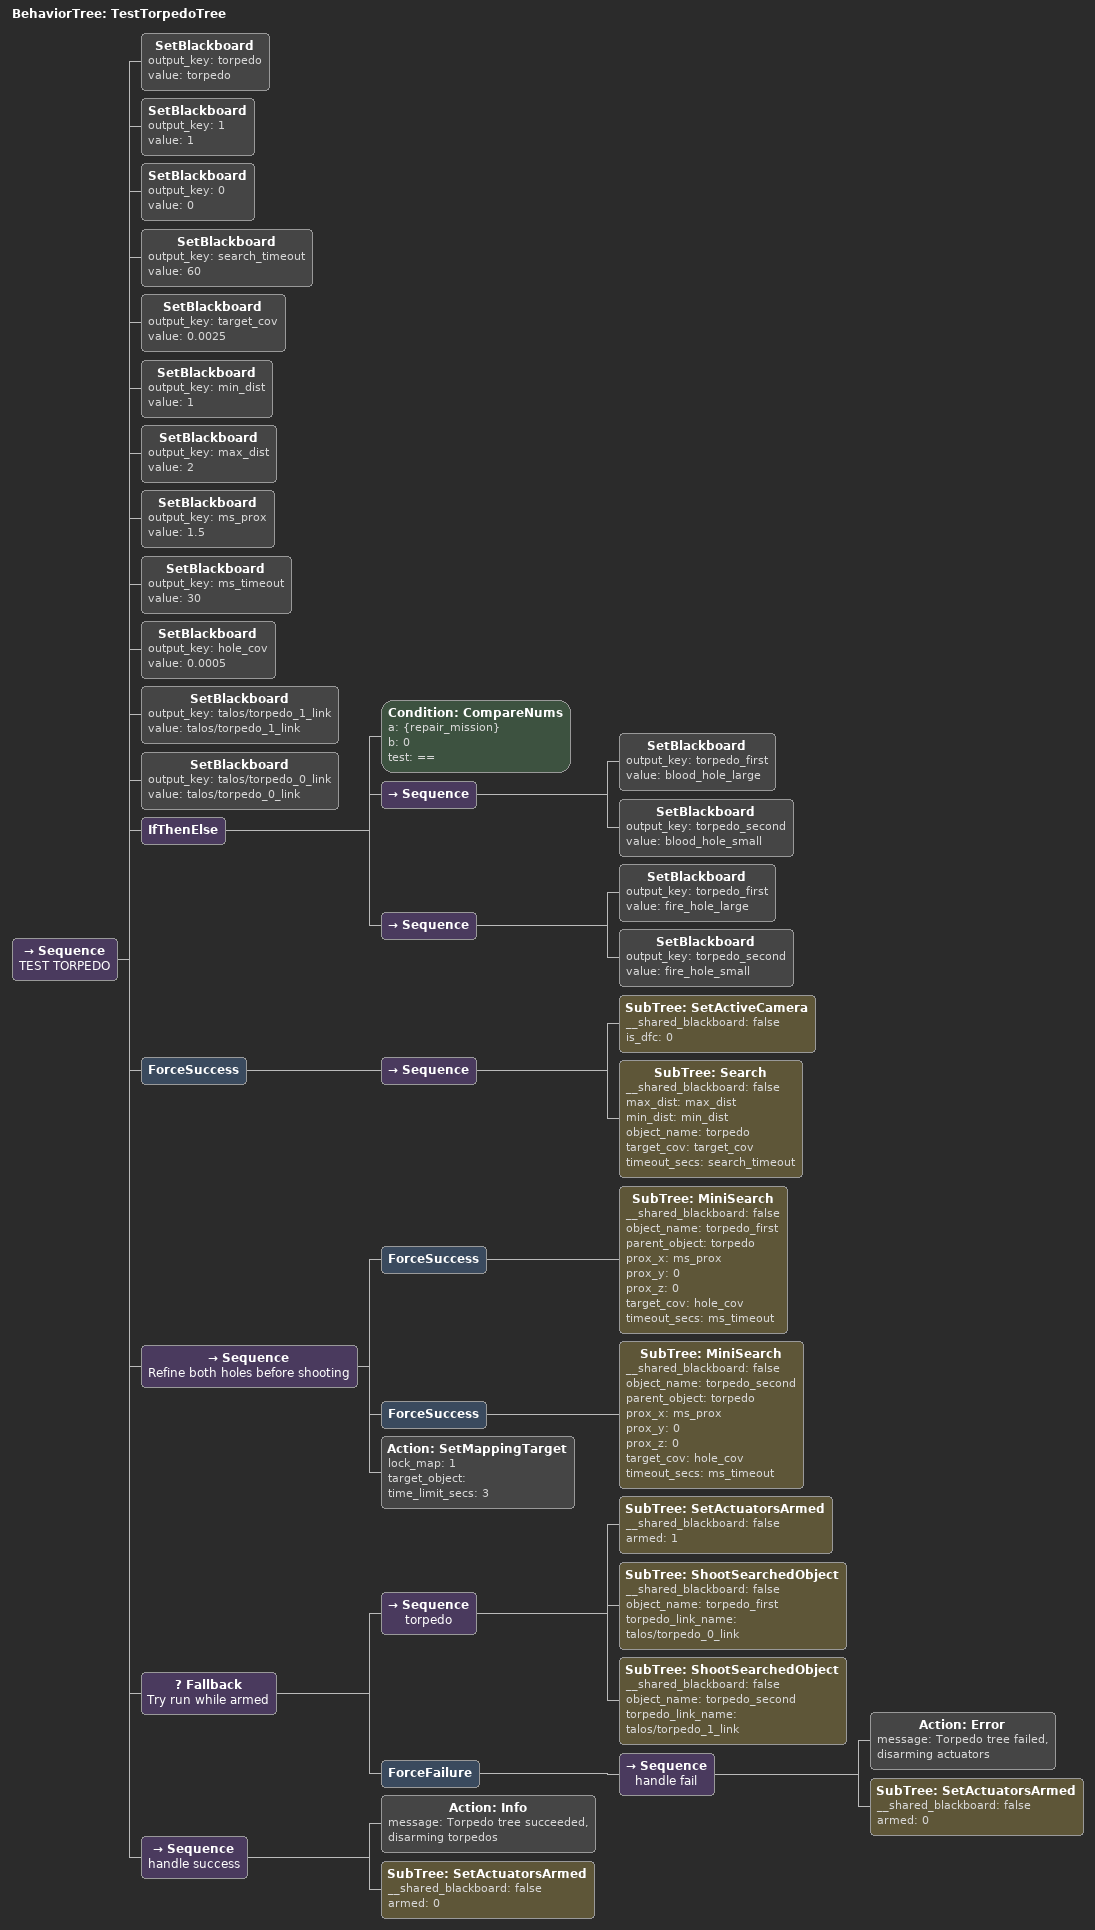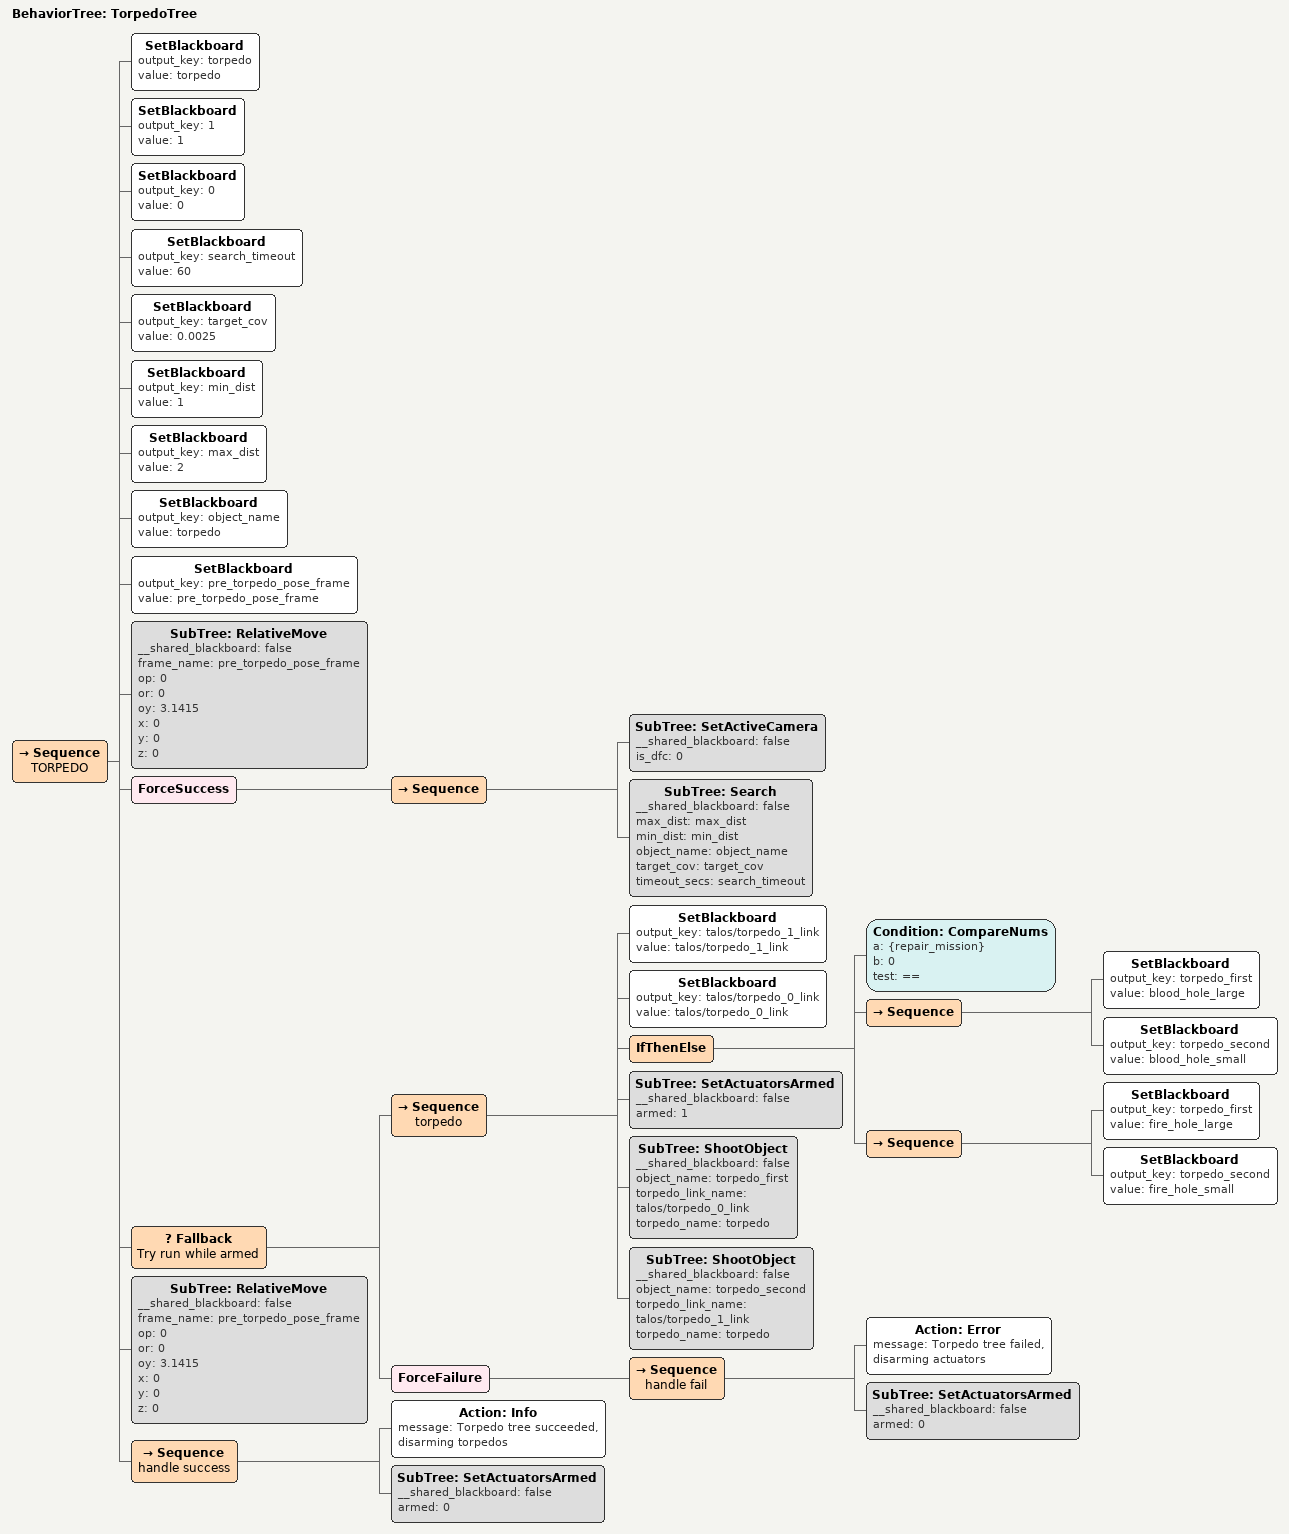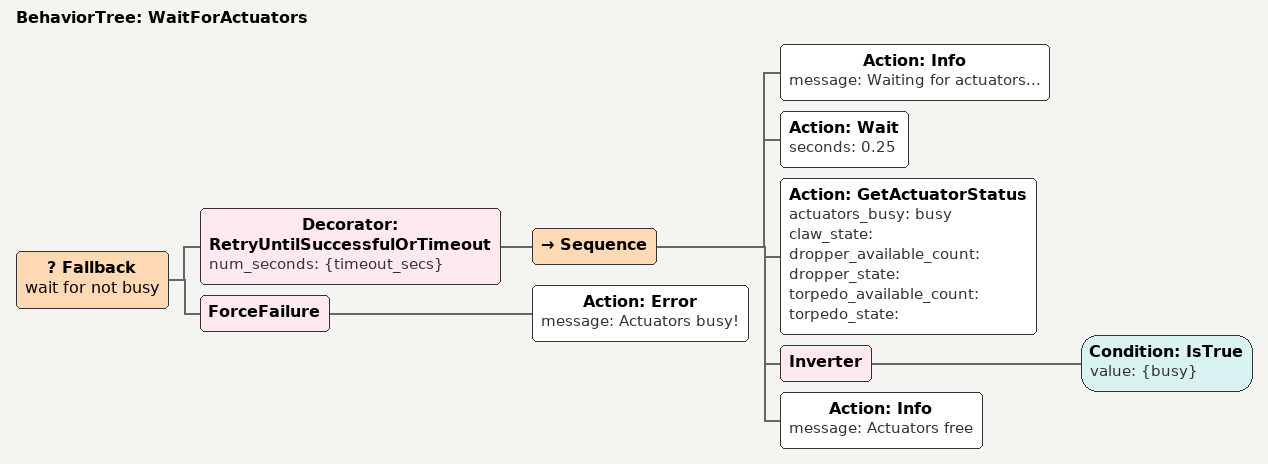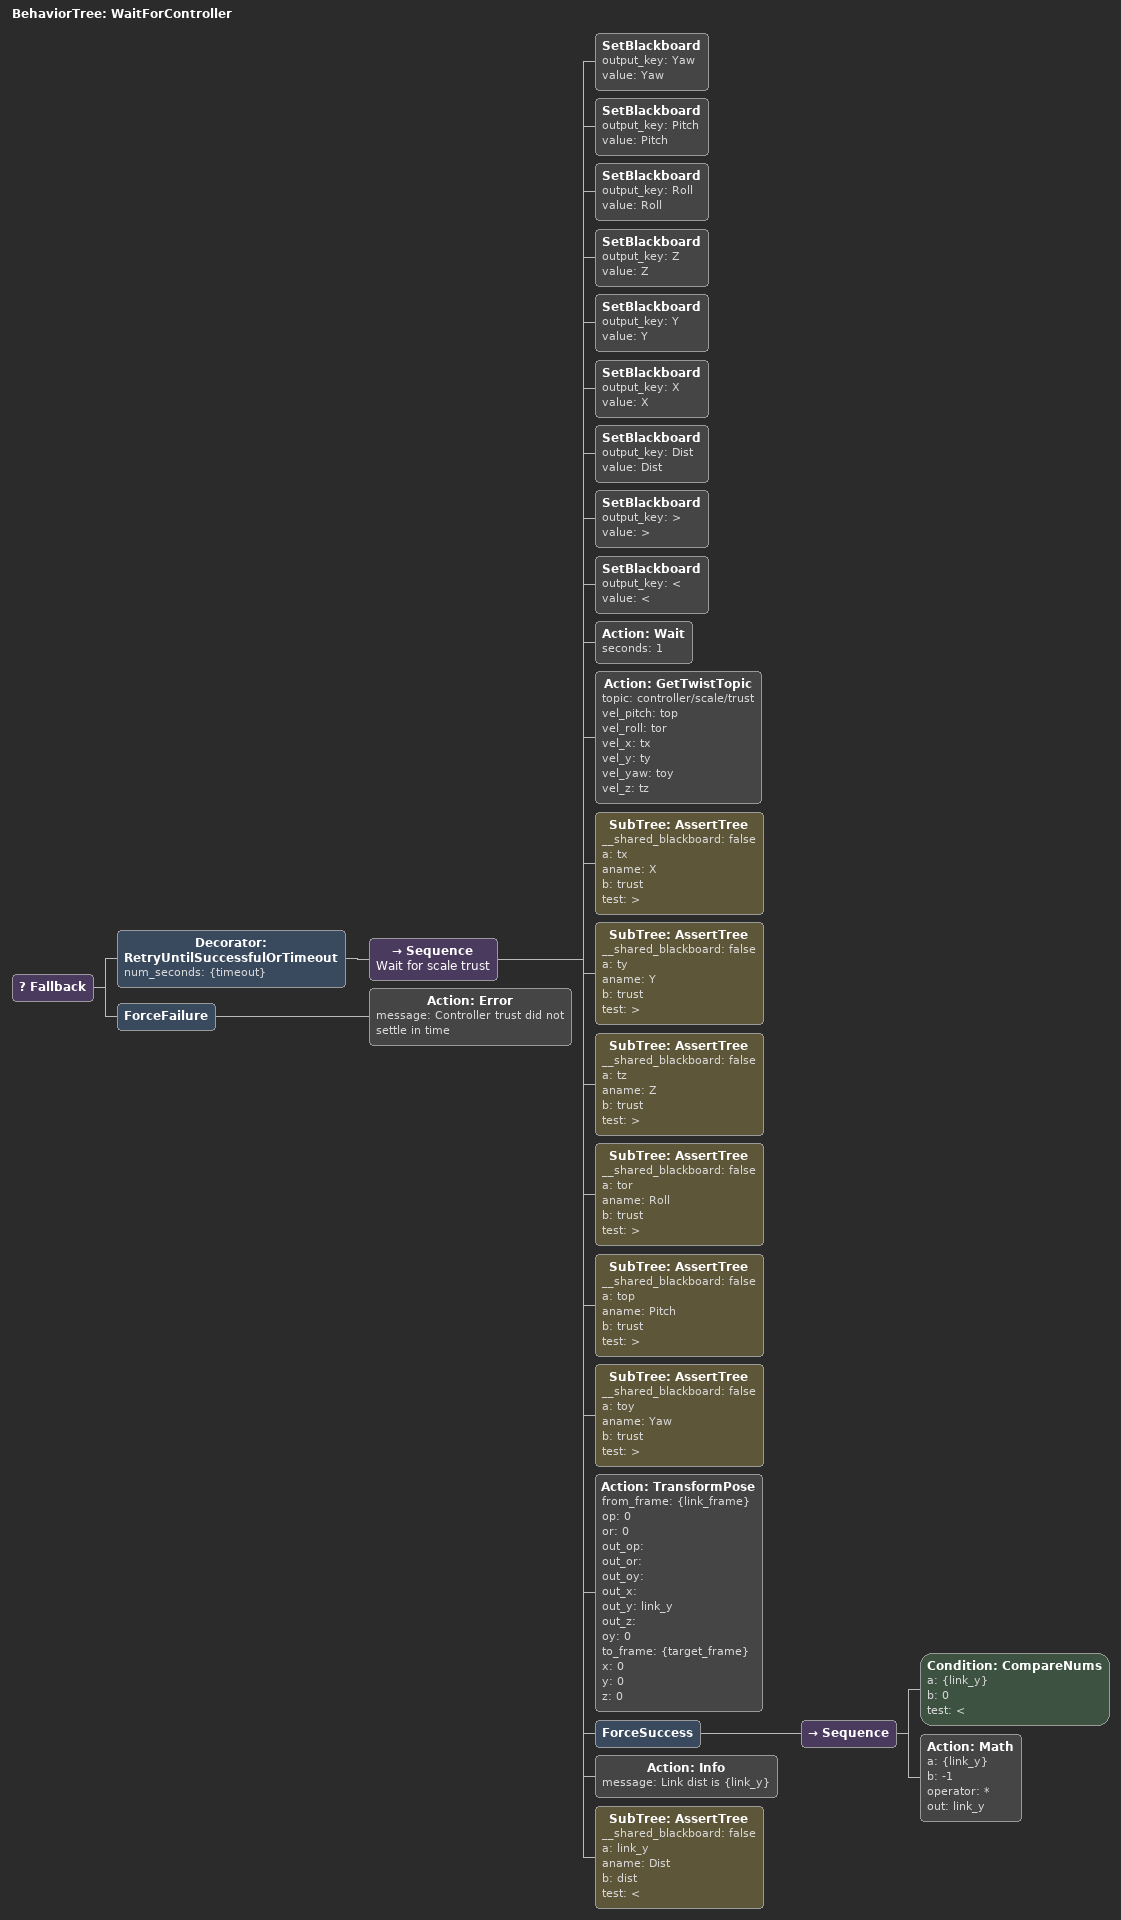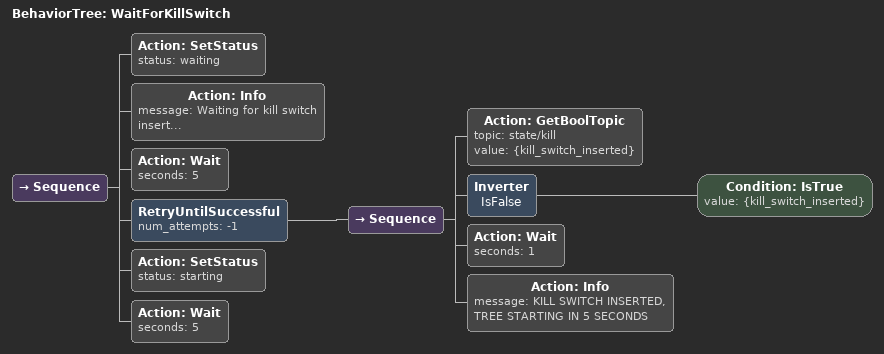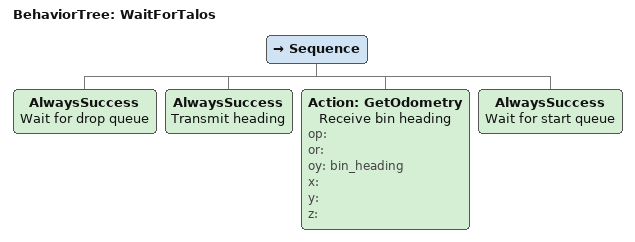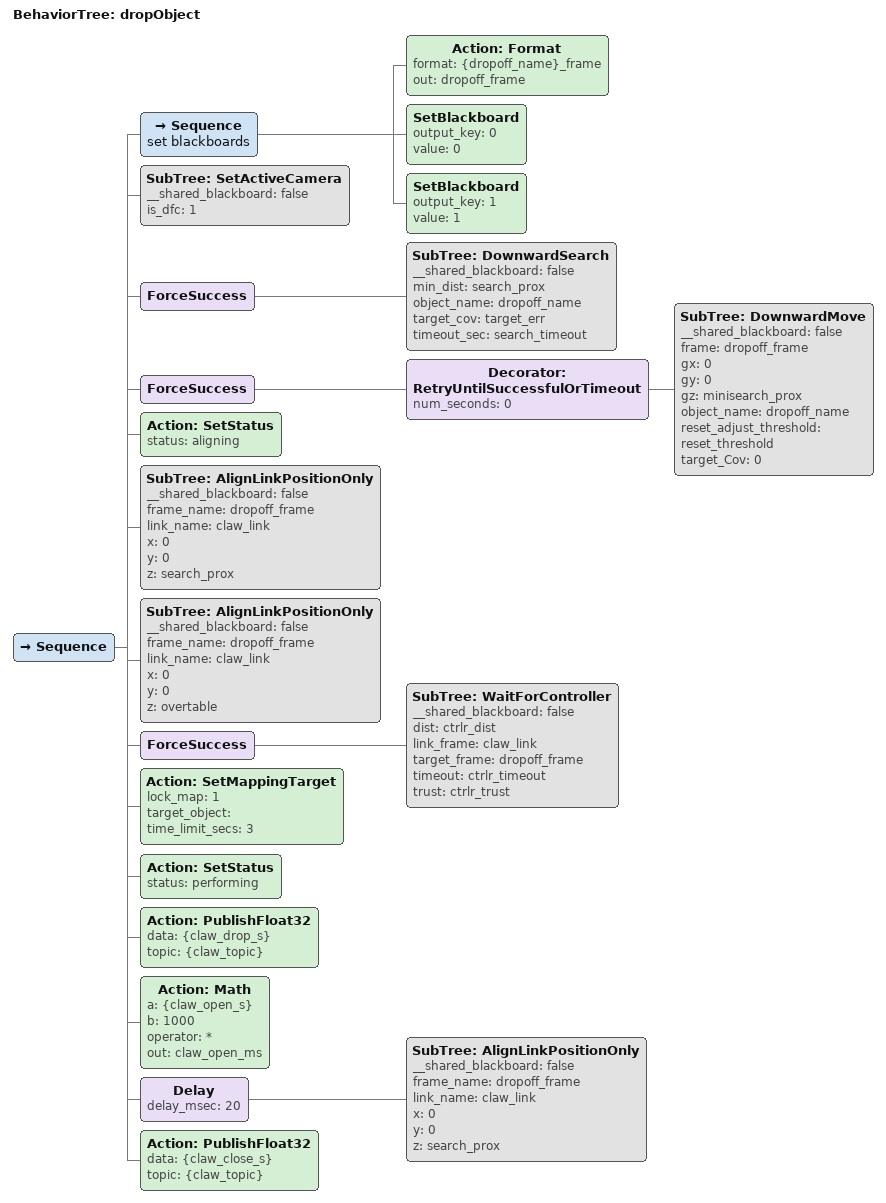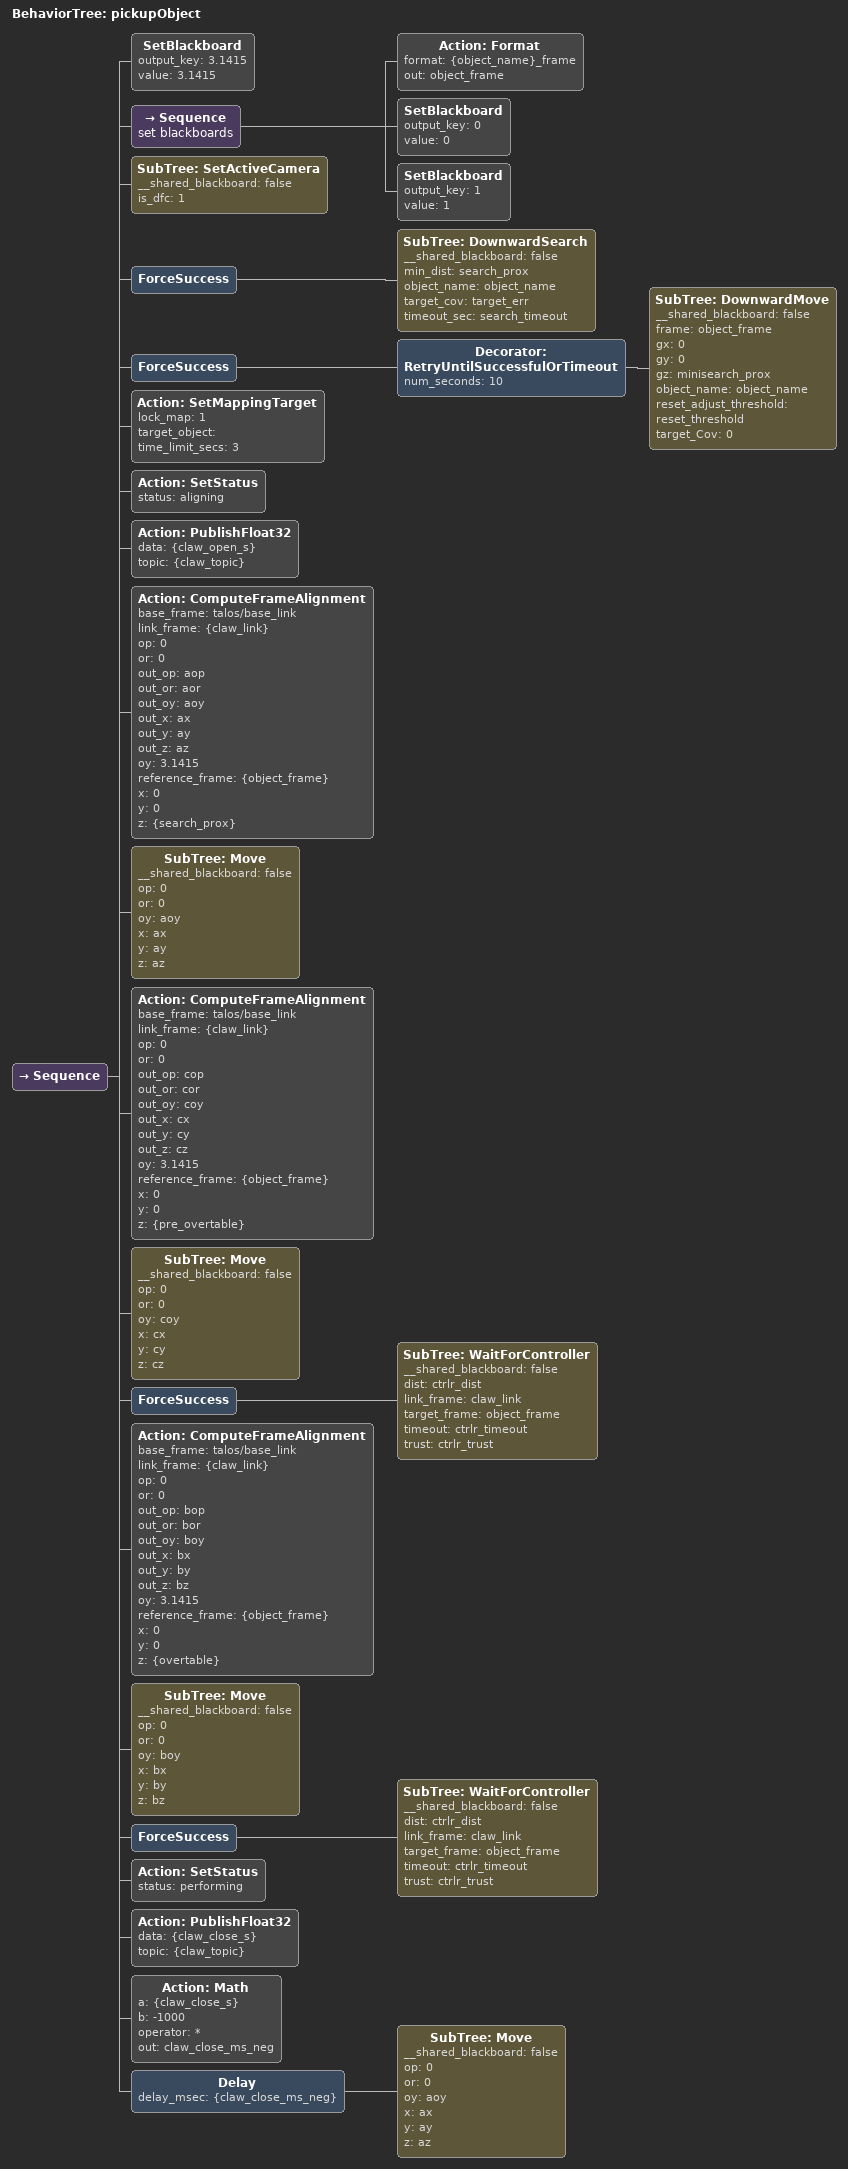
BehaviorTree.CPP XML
<BehaviorTree ID="TestTorpedoTree">
    <Sequence name="TEST TORPEDO">
        <SetBlackboard output_key="torpedo" value="torpedo"/>
        <SetBlackboard output_key="1" value="1"/>
        <SetBlackboard output_key="0" value="0"/>
        <SetBlackboard output_key="search_timeout" value="60"/>
        <SetBlackboard output_key="target_cov" value="0.0025"/>
        <SetBlackboard output_key="min_dist" value="1"/>
        <SetBlackboard output_key="max_dist" value="2"/>
        <SetBlackboard output_key="ms_prox" value="1.5"/>
        <SetBlackboard output_key="ms_timeout" value="30"/>
        <SetBlackboard output_key="hole_cov" value="0.0005"/>
        <SetBlackboard output_key="talos/torpedo_1_link" value="talos/torpedo_1_link"/>
        <SetBlackboard output_key="talos/torpedo_0_link" value="talos/torpedo_0_link"/>
        <IfThenElse>
            <Condition ID="CompareNums" a="{repair_mission}" b="0" test="=="/>
            <Sequence>
                <SetBlackboard output_key="torpedo_first" value="blood_hole_large"/>
                <SetBlackboard output_key="torpedo_second" value="blood_hole_small"/>
            </Sequence>
            <Sequence>
                <SetBlackboard output_key="torpedo_first" value="fire_hole_large"/>
                <SetBlackboard output_key="torpedo_second" value="fire_hole_small"/>
            </Sequence>
        </IfThenElse>
        <ForceSuccess>
            <Sequence>
                <SubTree ID="SetActiveCamera" __shared_blackboard="false" is_dfc="0"/>
                <SubTree ID="Search" __shared_blackboard="false" max_dist="max_dist" min_dist="min_dist" object_name="torpedo" target_cov="target_cov" timeout_secs="search_timeout"/>
            </Sequence>
        </ForceSuccess>
        <Sequence name="Refine both holes before shooting">
            <ForceSuccess>
                <SubTree ID="MiniSearch" __shared_blackboard="false" object_name="torpedo_first" parent_object="torpedo" prox_x="ms_prox" prox_y="0" prox_z="0" target_cov="hole_cov" timeout_secs="ms_timeout"/>
            </ForceSuccess>
            <ForceSuccess>
                <SubTree ID="MiniSearch" __shared_blackboard="false" object_name="torpedo_second" parent_object="torpedo" prox_x="ms_prox" prox_y="0" prox_z="0" target_cov="hole_cov" timeout_secs="ms_timeout"/>
            </ForceSuccess>
            <Action ID="SetMappingTarget" lock_map="1" target_object="" time_limit_secs="3"/>
        </Sequence>
        <Fallback name="Try run while armed">
            <Sequence name="torpedo">
                <SubTree ID="SetActuatorsArmed" __shared_blackboard="false" armed="1"/>
                <SubTree ID="ShootSearchedObject" __shared_blackboard="false" object_name="torpedo_first" torpedo_link_name="talos/torpedo_0_link"/>
                <SubTree ID="ShootSearchedObject" __shared_blackboard="false" object_name="torpedo_second" torpedo_link_name="talos/torpedo_1_link"/>
            </Sequence>
            <ForceFailure>
                <Sequence name="handle fail">
                    <Action ID="Error" message="Torpedo tree failed, disarming actuators"/>
                    <SubTree ID="SetActuatorsArmed" __shared_blackboard="false" armed="0"/>
                </Sequence>
            </ForceFailure>
        </Fallback>
        <Sequence name="handle success">
            <Action ID="Info" message="Torpedo tree succeeded, disarming torpedos"/>
            <SubTree ID="SetActuatorsArmed" __shared_blackboard="false" armed="0"/>
        </Sequence>
    </Sequence>
</BehaviorTree>

<BehaviorTree ID="TorpedoTree">
    <Sequence name="TORPEDO">
        <SetBlackboard output_key="torpedo" value="torpedo"/>
        <SetBlackboard output_key="1" value="1"/>
        <SetBlackboard output_key="0" value="0"/>
        <SetBlackboard output_key="search_timeout" value="60"/>
        <SetBlackboard output_key="target_cov" value="0.0025"/>
        <SetBlackboard output_key="min_dist" value="1"/>
        <SetBlackboard output_key="max_dist" value="2"/>
        <SetBlackboard output_key="object_name" value="torpedo"/>
        <SetBlackboard output_key="pre_torpedo_pose_frame" value="pre_torpedo_pose_frame"/>
        <SubTree ID="RelativeMove" __shared_blackboard="false" frame_name="pre_torpedo_pose_frame" op="0" or="0" oy="3.1415" x="0" y="0" z="0"/>
        <ForceSuccess>
            <Sequence>
                <SubTree ID="SetActiveCamera" __shared_blackboard="false" is_dfc="0"/>
                <SubTree ID="Search" __shared_blackboard="false" max_dist="max_dist" min_dist="min_dist" object_name="object_name" target_cov="target_cov" timeout_secs="search_timeout"/>
            </Sequence>
        </ForceSuccess>
        <Fallback name="Try run while armed">
            <Sequence name="torpedo">
                <SetBlackboard output_key="talos/torpedo_1_link" value="talos/torpedo_1_link"/>
                <SetBlackboard output_key="talos/torpedo_0_link" value="talos/torpedo_0_link"/>
                <IfThenElse>
                    <Condition ID="CompareNums" a="{repair_mission}" b="0" test="=="/>
                    <Sequence>
                        <SetBlackboard output_key="torpedo_first" value="blood_hole_large"/>
                        <SetBlackboard output_key="torpedo_second" value="blood_hole_small"/>
                    </Sequence>
                    <Sequence>
                        <SetBlackboard output_key="torpedo_first" value="fire_hole_large"/>
                        <SetBlackboard output_key="torpedo_second" value="fire_hole_small"/>
                    </Sequence>
                </IfThenElse>
                <SubTree ID="SetActuatorsArmed" __shared_blackboard="false" armed="1"/>
                <SubTree ID="ShootObject" __shared_blackboard="false" object_name="torpedo_first" torpedo_link_name="talos/torpedo_0_link" torpedo_name="torpedo"/>
                <SubTree ID="ShootObject" __shared_blackboard="false" object_name="torpedo_second" torpedo_link_name="talos/torpedo_1_link" torpedo_name="torpedo"/>
            </Sequence>
            <ForceFailure>
                <Sequence name="handle fail">
                    <Action ID="Error" message="Torpedo tree failed, disarming actuators"/>
                    <SubTree ID="SetActuatorsArmed" __shared_blackboard="false" armed="0"/>
                </Sequence>
            </ForceFailure>
        </Fallback>
        <SubTree ID="RelativeMove" __shared_blackboard="false" frame_name="pre_torpedo_pose_frame" op="0" or="0" oy="3.1415" x="0" y="0" z="0"/>
        <Sequence name="handle success">
            <Action ID="Info" message="Torpedo tree succeeded, disarming torpedos"/>
            <SubTree ID="SetActuatorsArmed" __shared_blackboard="false" armed="0"/>
        </Sequence>
    </Sequence>
</BehaviorTree>

<BehaviorTree ID="WaitForActuators">
    <Fallback name="wait for not busy">
        <Decorator ID="RetryUntilSuccessfulOrTimeout" num_seconds="{timeout_secs}">
            <Sequence>
                <Action ID="Info" message="Waiting for actuators..."/>
                <Action ID="Wait" seconds="0.25"/>
                <Action ID="GetActuatorStatus" actuators_busy="busy" claw_state="" dropper_available_count="" dropper_state="" torpedo_available_count="" torpedo_state=""/>
                <Inverter>
                    <Condition ID="IsTrue" value="{busy}"/>
                </Inverter>
                <Action ID="Info" message="Actuators free"/>
            </Sequence>
        </Decorator>
        <ForceFailure>
            <Action ID="Error" message="Actuators busy!"/>
        </ForceFailure>
    </Fallback>
</BehaviorTree>

<BehaviorTree ID="WaitForController">
    <Fallback>
        <Decorator ID="RetryUntilSuccessfulOrTimeout" num_seconds="{timeout}">
            <Sequence name="Wait for scale trust">
                <SetBlackboard output_key="Yaw" value="Yaw"/>
                <SetBlackboard output_key="Pitch" value="Pitch"/>
                <SetBlackboard output_key="Roll" value="Roll"/>
                <SetBlackboard output_key="Z" value="Z"/>
                <SetBlackboard output_key="Y" value="Y"/>
                <SetBlackboard output_key="X" value="X"/>
                <SetBlackboard output_key="Dist" value="Dist"/>
                <SetBlackboard output_key=">" value=">"/>
                <SetBlackboard output_key="&lt;" value="&lt;"/>
                <Action ID="Wait" seconds="1"/>
                <Action ID="GetTwistTopic" topic="controller/scale/trust" vel_pitch="top" vel_roll="tor" vel_x="tx" vel_y="ty" vel_yaw="toy" vel_z="tz"/>
                <SubTree ID="AssertTree" __shared_blackboard="false" a="tx" aname="X" b="trust" test=">"/>
                <SubTree ID="AssertTree" __shared_blackboard="false" a="ty" aname="Y" b="trust" test=">"/>
                <SubTree ID="AssertTree" __shared_blackboard="false" a="tz" aname="Z" b="trust" test=">"/>
                <SubTree ID="AssertTree" __shared_blackboard="false" a="tor" aname="Roll" b="trust" test=">"/>
                <SubTree ID="AssertTree" __shared_blackboard="false" a="top" aname="Pitch" b="trust" test=">"/>
                <SubTree ID="AssertTree" __shared_blackboard="false" a="toy" aname="Yaw" b="trust" test=">"/>
                <Action ID="TransformPose" from_frame="{link_frame}" op="0" or="0" out_op="" out_or="" out_oy="" out_x="" out_y="link_y" out_z="" oy="0" to_frame="{target_frame}" x="0" y="0" z="0"/>
                <ForceSuccess>
                    <Sequence>
                        <Condition ID="CompareNums" a="{link_y}" b="0" test="&lt;"/>
                        <Action ID="Math" a="{link_y}" b="-1" operator="*" out="link_y"/>
                    </Sequence>
                </ForceSuccess>
                <Action ID="Info" message="Link dist is {link_y}"/>
                <SubTree ID="AssertTree" __shared_blackboard="false" a="link_y" aname="Dist" b="dist" test="&lt;"/>
            </Sequence>
        </Decorator>
        <ForceFailure>
            <Action ID="Error" message="Controller trust did not settle in time"/>
        </ForceFailure>
    </Fallback>
</BehaviorTree>

<BehaviorTree ID="WaitForKillSwitch">
    <Sequence>
        <Action ID="SetStatus" status="waiting"/>
        <Action ID="Info" message="Waiting for kill switch insert..."/>
        <Action ID="Wait" seconds="5"/>
        <RetryUntilSuccessful num_attempts="-1">
            <Sequence>
                <Action ID="GetBoolTopic" topic="state/kill" value="{kill_switch_inserted}"/>
                <Inverter name="IsFalse">
                    <Condition ID="IsTrue" value="{kill_switch_inserted}"/>
                </Inverter>
                <Action ID="Wait" seconds="1"/>
                <Action ID="Info" message="KILL SWITCH INSERTED, TREE STARTING IN 5 SECONDS"/>
            </Sequence>
        </RetryUntilSuccessful>
        <Action ID="SetStatus" status="starting"/>
        <Action ID="Wait" seconds="5"/>
    </Sequence>
</BehaviorTree>

<BehaviorTree ID="WaitForTalos">
    <Sequence>
        <AlwaysSuccess name="Wait for drop queue"/>
        <AlwaysSuccess name="Transmit heading"/>
        <Action ID="GetOdometry" name="Receive bin heading" op="" or="" oy="bin_heading" x="" y="" z=""/>
        <AlwaysSuccess name="Wait for start queue"/>
    </Sequence>
</BehaviorTree>

<BehaviorTree ID="dropObject">
    <Sequence>
        <Sequence name="set blackboards">
            <Action ID="Format" format="{dropoff_name}_frame" out="dropoff_frame"/>
            <SetBlackboard output_key="0" value="0"/>
            <SetBlackboard output_key="1" value="1"/>
        </Sequence>
        <SubTree ID="SetActiveCamera" __shared_blackboard="false" is_dfc="1"/>
        <ForceSuccess>
            <SubTree ID="DownwardSearch" __shared_blackboard="false" min_dist="search_prox" object_name="dropoff_name" target_cov="target_err" timeout_sec="search_timeout"/>
        </ForceSuccess>
        <ForceSuccess>
            <Decorator ID="RetryUntilSuccessfulOrTimeout" num_seconds="0">
                <SubTree ID="DownwardMove" __shared_blackboard="false" frame="dropoff_frame" gx="0" gy="0" gz="minisearch_prox" object_name="dropoff_name" reset_adjust_threshold="reset_threshold" target_Cov="0"/>
            </Decorator>
        </ForceSuccess>
        <Action ID="SetStatus" status="aligning"/>
        <SubTree ID="AlignLinkPositionOnly" __shared_blackboard="false" frame_name="dropoff_frame" link_name="claw_link" x="0" y="0" z="search_prox"/>
        <SubTree ID="AlignLinkPositionOnly" __shared_blackboard="false" frame_name="dropoff_frame" link_name="claw_link" x="0" y="0" z="overtable"/>
        <ForceSuccess>
            <SubTree ID="WaitForController" __shared_blackboard="false" dist="ctrlr_dist" link_frame="claw_link" target_frame="dropoff_frame" timeout="ctrlr_timeout" trust="ctrlr_trust"/>
        </ForceSuccess>
        <Action ID="SetMappingTarget" lock_map="1" target_object="" time_limit_secs="3"/>
        <Action ID="SetStatus" status="performing"/>
        <Action ID="PublishFloat32" data="{claw_drop_s}" topic="{claw_topic}"/>
        <Action ID="Math" a="{claw_open_s}" b="1000" operator="*" out="claw_open_ms"/>
        <Delay delay_msec="20">
            <SubTree ID="AlignLinkPositionOnly" __shared_blackboard="false" frame_name="dropoff_frame" link_name="claw_link" x="0" y="0" z="search_prox"/>
        </Delay>
        <Action ID="PublishFloat32" data="{claw_close_s}" topic="{claw_topic}"/>
    </Sequence>
</BehaviorTree>

<BehaviorTree ID="pickupObject">
    <Sequence>
        <SetBlackboard output_key="3.1415" value="3.1415"/>
        <Sequence name="set blackboards">
            <Action ID="Format" format="{object_name}_frame" out="object_frame"/>
            <SetBlackboard output_key="0" value="0"/>
            <SetBlackboard output_key="1" value="1"/>
        </Sequence>
        <SubTree ID="SetActiveCamera" __shared_blackboard="false" is_dfc="1"/>
        <ForceSuccess>
            <SubTree ID="DownwardSearch" __shared_blackboard="false" min_dist="search_prox" object_name="object_name" target_cov="target_err" timeout_sec="search_timeout"/>
        </ForceSuccess>
        <ForceSuccess>
            <Decorator ID="RetryUntilSuccessfulOrTimeout" num_seconds="10">
                <SubTree ID="DownwardMove" __shared_blackboard="false" frame="object_frame" gx="0" gy="0" gz="minisearch_prox" object_name="object_name" reset_adjust_threshold="reset_threshold" target_Cov="0"/>
            </Decorator>
        </ForceSuccess>
        <Action ID="SetMappingTarget" lock_map="1" target_object="" time_limit_secs="3"/>
        <Action ID="SetStatus" status="aligning"/>
        <Action ID="PublishFloat32" data="{claw_open_s}" topic="{claw_topic}"/>
        <Action ID="ComputeFrameAlignment" base_frame="talos/base_link" link_frame="{claw_link}" op="0" or="0" out_op="aop" out_or="aor" out_oy="aoy" out_x="ax" out_y="ay" out_z="az" oy="3.1415" reference_frame="{object_frame}" x="0" y="0" z="{search_prox}"/>
        <SubTree ID="Move" __shared_blackboard="false" op="0" or="0" oy="aoy" x="ax" y="ay" z="az"/>
        <Action ID="ComputeFrameAlignment" base_frame="talos/base_link" link_frame="{claw_link}" op="0" or="0" out_op="cop" out_or="cor" out_oy="coy" out_x="cx" out_y="cy" out_z="cz" oy="3.1415" reference_frame="{object_frame}" x="0" y="0" z="{pre_overtable}"/>
        <SubTree ID="Move" __shared_blackboard="false" op="0" or="0" oy="coy" x="cx" y="cy" z="cz"/>
        <ForceSuccess>
            <SubTree ID="WaitForController" __shared_blackboard="false" dist="ctrlr_dist" link_frame="claw_link" target_frame="object_frame" timeout="ctrlr_timeout" trust="ctrlr_trust"/>
        </ForceSuccess>
        <Action ID="ComputeFrameAlignment" base_frame="talos/base_link" link_frame="{claw_link}" op="0" or="0" out_op="bop" out_or="bor" out_oy="boy" out_x="bx" out_y="by" out_z="bz" oy="3.1415" reference_frame="{object_frame}" x="0" y="0" z="{overtable}"/>
        <SubTree ID="Move" __shared_blackboard="false" op="0" or="0" oy="boy" x="bx" y="by" z="bz"/>
        <ForceSuccess>
            <SubTree ID="WaitForController" __shared_blackboard="false" dist="ctrlr_dist" link_frame="claw_link" target_frame="object_frame" timeout="ctrlr_timeout" trust="ctrlr_trust"/>
        </ForceSuccess>
        <Action ID="SetStatus" status="performing"/>
        <Action ID="PublishFloat32" data="{claw_close_s}" topic="{claw_topic}"/>
        <Action ID="Math" a="{claw_close_s}" b="-1000" operator="*" out="claw_close_ms_neg"/>
        <Delay delay_msec="{claw_close_ms_neg}">
            <SubTree ID="Move" __shared_blackboard="false" op="0" or="0" oy="aoy" x="ax" y="ay" z="az"/>
        </Delay>
    </Sequence>
</BehaviorTree>
